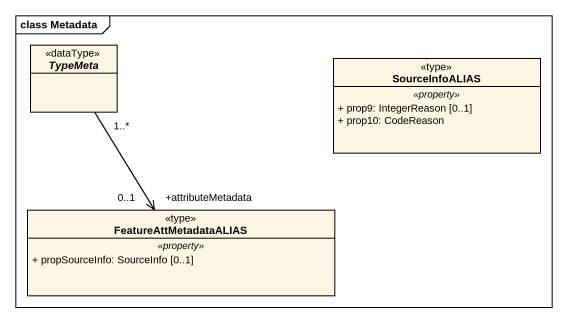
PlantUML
@startuml
mainframe class Metadata
hide circle
hide empty members
skinparam classAttributeIconSize 0
abstract class TypeMeta <<dataType>>
class SourceInfoALIAS <<type>> {
  .. <<property>> ..
  + prop9: IntegerReason [0..1]
  + prop10: CodeReason
}
class FeatureAttMetadataALIAS <<type>> {
  .. <<property>> ..
  + propSourceInfo: SourceInfo [0..1]
}
TypeMeta "1..*" --> "+attributeMetadata\n0..1" FeatureAttMetadataALIAS
@enduml
